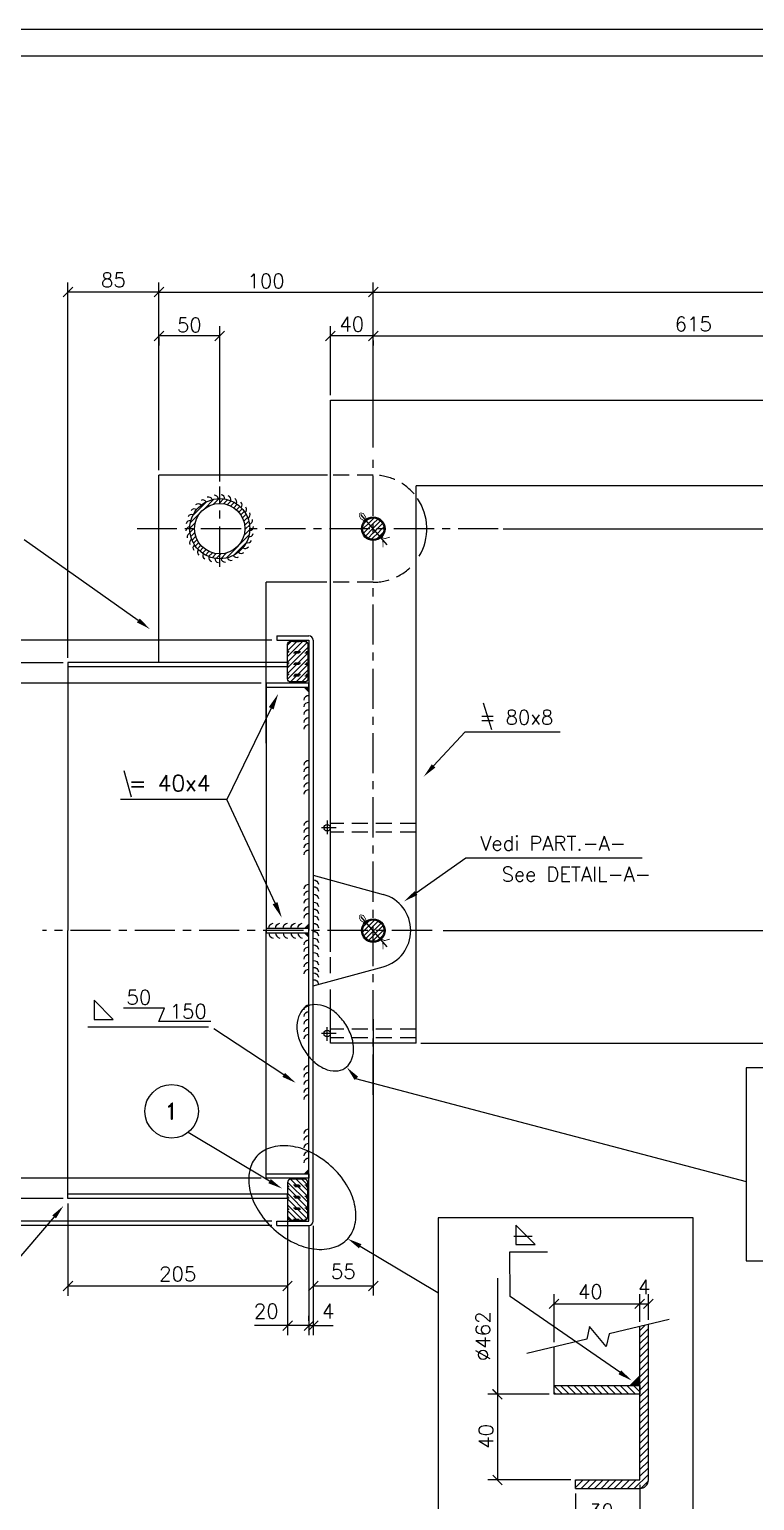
# Model space of a CAD drawing. Extents: x 50 to 3020, y 50 to 2150.
# Drawn here: x 1070 to 1747, y 777 to 2150 of the extents above; entities that cross this region are included whole.
import ezdxf
from ezdxf.enums import TextEntityAlignment as Align

# ---------------------------------------------------------------- set-up
doc = ezdxf.new("R2010")
doc.units = 0
doc.header["$LTSCALE"] = 30
doc.header["$MEASUREMENT"] = 0
doc.linetypes.add('CENTER', pattern=[2, 1.25, -0.25, 0.25, -0.25])
doc.linetypes.add('DASHED', pattern=[0.75, 0.5, -0.25])
doc.layers.get('0').update_dxf_attribs({"linetype": 'CONTINUOUS'})
doc.layers.get('DEFPOINTS').update_dxf_attribs({"linetype": 'CONTINUOUS'})
for name, color, linetype in [('1', 1, 'CONTINUOUS'), ('2', 2, 'CONTINUOUS'), ('3', 3, 'CONTINUOUS'), ('4', 4, 'CENTER'), ('6', 6, 'CONTINUOUS'), ('7', 7, 'DASHED')]:
    doc.layers.add(name, color=color, linetype=linetype)
doc.styles.add('ROMAND', font='romand')
doc.styles.add('ROMANS', font='romans')
doc.dimstyles.get("Standard").update_dxf_attribs({"dimtxt": 0.18, "dimasz": 0.18, "dimexe": 0.18, "dimexo": 0.0625, "dimgap": 0.09, "dimtad": 0, "dimtih": 1, "dimtoh": 1, "dimdec": 4, "dimzin": 0, "dimdsep": 46, "dimtxsty": 'Standard', "dimcen": 0.09, "dimadec": 0, "dimazin": 0, "dimtfac": 1, "dimtdec": 4, "dimtofl": 0, "dimtmove": 0, "dimatfit": 3, "dimfxl": 1, "dimtolj": 1, "dimtzin": 0, "dimarcsym": 0})

# ---------------------------------------------------------------- blocks, each defined once
blk = doc.blocks.new('*X8')
at = {"color": 0}
for p, q in [((2017.6, 1216.8), (2031.8, 1231)), ((2017.6, 1222.1), (2026.5, 1231)), ((2017.6, 1227.4), (2021.2, 1231)), ((2017.6, 1211.4), (2036, 1229.9)), ((2017.6, 1206.1), (2036.6, 1225.1)), ((2028.5, 1230.4), (2023.2, 1230.4)), ((2035.5, 1230.4), (2033.8, 1230.4)), ((2019.2, 1221.1), (2017.6, 1221.1)), ((2018.6, 1220.4), (2017.6, 1220.4)), ((2017.6, 1200.8), (2036.6, 1219.8)), ((2017.9, 1219.8), (2017.6, 1219.8)), ((2017.6, 1195.6), (2036.6, 1214.5)), ((2019.2, 1210.5), (2017.6, 1210.5)), ((2018.6, 1209.8), (2017.6, 1209.8)), ((2017.9, 1209.2), (2017.6, 1209.2)), ((2020.3, 1193), (2036.6, 1209.2)), ((2028.5, 1219.8), (2023.2, 1219.8)), ((2028.5, 1209.2), (2023.2, 1209.2)), ((2029.2, 1220.4), (2023.9, 1220.4)), ((2029.2, 1209.8), (2023.9, 1209.8)), ((2029.8, 1221.1), (2024.5, 1221.1)), ((2029.8, 1210.5), (2024.5, 1210.5)), ((2036.6, 1219.8), (2033.8, 1219.8)), ((2036.6, 1209.2), (2033.8, 1209.2)), ((2036.6, 1220.4), (2034.5, 1220.4)), ((2036.6, 1209.8), (2034.5, 1209.8)), ((2036.6, 1221.1), (2035.1, 1221.1)), ((2036.6, 1210.5), (2035.1, 1210.5)), ((2019.2, 1199.9), (2017.6, 1199.9)), ((2018.6, 1199.2), (2017.6, 1199.2)), ((2017.9, 1198.5), (2017.6, 1198.5)), ((2028.5, 1198.5), (2023.2, 1198.5)), ((2029.2, 1199.2), (2023.9, 1199.2)), ((2029.8, 1199.9), (2024.5, 1199.9)), ((2025.6, 1193), (2036.6, 1203.9)), ((2030.9, 1193), (2036.6, 1198.6)), ((2036.6, 1198.5), (2033.8, 1198.5)), ((2036.6, 1199.2), (2034.5, 1199.2)), ((2036.6, 1199.9), (2035.1, 1199.9))]:
    blk.add_line(p, q, dxfattribs=at)
blk = doc.blocks.new('AA')
at = {"layer": '6'}
blk.add_solid([(0, 0), (5, 0), (0, 5)], dxfattribs=at)
blk = doc.blocks.new('*D11')
at = {"linetype": 'ByBlock'}
for p, q in [((1017.5, 1004.4), (891.1, 1004.4)), ((904.6, 999.9), (895.6, 1008.9)), ((900.1, 504.4), (900.1, 1004.4)), ((904.6, 499.9), (895.6, 508.9)), ((1017.5, 504.4), (891.1, 504.4))]:
    blk.add_line(p, q, dxfattribs=at)
at = {"layer": 'DEFPOINTS', "color": 0, "linetype": 'ByBlock'}
for p in [(900.1, 1004.4), (1022, 1004.4), (1022, 504.4)]:
    blk.add_point(p, dxfattribs=at)
at = {"color": 3, "linetype": 'ByBlock', "style": 'ROMANS'}
blk.add_text('%%Ce500 Sp.4mm', height=13.5, rotation=90, dxfattribs=at).set_placement((886.6, 754.4), align=Align.MIDDLE_CENTER)
blk = doc.blocks.new('*D42')
at = {"layer": '6', "lineweight": -2}
for p, q in [((1296.5, 1580.2), (927.1, 1580.2)), ((940.6, 1575.7), (931.6, 1584.7)), ((936.1, 1038.2), (936.1, 1580.2)), ((1296.5, 1038.2), (927.1, 1038.2)), ((940.6, 1033.7), (931.6, 1042.7))]:
    blk.add_line(p, q, dxfattribs=at)
at = {"layer": 'DEFPOINTS', "color": 0}
for p in [(936.1, 1580.2), (1301, 1580.2), (1301, 1038.2)]:
    blk.add_point(p, dxfattribs=at)
at = {"layer": '6', "color": 3, "insert": (922.1, 1306.3), "char_height": 13.5, "attachment_point": 5, "rotation": 90, "style": 'ROMANS'}
blk.add_mtext('\\A1;%%Ci542', dxfattribs=at)
blk = doc.blocks.new('*D44')
at = {"layer": '6', "lineweight": -2}
for p, q in [((931.6, 1038.2), (927.1, 1038.2)), ((1296.5, 1034.2), (927.1, 1034.2)), ((940.6, 1033.7), (931.6, 1042.7)), ((940.6, 1029.7), (931.6, 1038.7)), ((936.1, 1038.2), (936.1, 1034.2))]:
    blk.add_line(p, q, dxfattribs=at)
at = {"layer": 'DEFPOINTS', "color": 0}
for p in [(936.1, 1038.2), (936.1, 1034.2), (1301, 1034.2)]:
    blk.add_point(p, dxfattribs=at)
at = {"layer": '6', "color": 3, "insert": (906.9, 1036.2), "char_height": 13.5, "attachment_point": 5, "rotation": 90, "style": 'ROMANS'}
blk.add_mtext('\\A1;4', dxfattribs=at)
blk = doc.blocks.new('*D41')
at = {"layer": '6', "lineweight": -2}
for p, q in [((1286.5, 1540.2), (1023.3, 1540.2)), ((1036.8, 1535.7), (1027.8, 1544.7)), ((1032.3, 1078.2), (1032.3, 1540.2)), ((1286.5, 1078.2), (1023.3, 1078.2)), ((1036.8, 1073.7), (1027.8, 1082.7))]:
    blk.add_line(p, q, dxfattribs=at)
at = {"layer": 'DEFPOINTS', "color": 0}
for p in [(1032.3, 1540.2), (1291, 1540.2), (1291, 1078.2)]:
    blk.add_point(p, dxfattribs=at)
at = {"layer": '6', "color": 3, "insert": (1022.4, 1311.4), "char_height": 13.5, "attachment_point": 5, "rotation": 90, "style": 'ROMANS'}
blk.add_mtext('\\A1;%%Ce462', dxfattribs=at)
blk = doc.blocks.new('FF')
at = {"layer": '6'}
blk.add_arc((4.5, -0.4), 4.53, 175.2846, 264.1351, dxfattribs=at)
blk = doc.blocks.new('*D63')
at = {"layer": '6', "lineweight": -2}
for p, q in [((1456.4, 1309.2), (2306.6, 1309.2)), ((2302.1, 1304.7), (2293.1, 1313.7)), ((2297.6, 1204.2), (2297.6, 1309.2)), ((2302.1, 1199.7), (2293.1, 1208.7)), ((1435.5, 1204.2), (2306.6, 1204.2))]:
    blk.add_line(p, q, dxfattribs=at)
at = {"layer": 'DEFPOINTS', "color": 0}
for p in [(1451.9, 1309.2), (2297.6, 1309.2), (1431, 1204.2)]:
    blk.add_point(p, dxfattribs=at)
at = {"layer": '6', "color": 3, "insert": (2284.6, 1257.4), "char_height": 13.5, "attachment_point": 5, "rotation": 90, "style": 'ROMANS'}
blk.add_mtext('\\A1;105', dxfattribs=at)
blk = doc.blocks.new('*D62')
at = {"layer": '6', "lineweight": -2}
for p, q in [((1965.9, 1764.2), (2306.6, 1764.2)), ((2302.1, 1759.7), (2293.1, 1768.7)), ((2297.6, 1309.2), (2297.6, 1764.2)), ((1456.4, 1309.2), (2306.6, 1309.2)), ((2302.1, 1304.7), (2293.1, 1313.7))]:
    blk.add_line(p, q, dxfattribs=at)
at = {"layer": 'DEFPOINTS', "color": 0}
for p in [(1961.4, 1764.2), (2297.6, 1764.2), (1451.9, 1309.2)]:
    blk.add_point(p, dxfattribs=at)
at = {"layer": '6', "color": 3, "insert": (2277.8, 1504.4), "char_height": 13.5, "attachment_point": 5, "rotation": 90, "style": 'ROMANS'}
blk.add_mtext('\\A1;375', dxfattribs=at)
blk = doc.blocks.new('*D60')
at = {"layer": '6', "lineweight": -2}
for p, q in [((2205.1, 1764.2), (2306.6, 1764.2)), ((2302.1, 1759.7), (2293.1, 1768.7)), ((2297.6, 1684.2), (2297.6, 1764.2)), ((2302.1, 1679.7), (2293.1, 1688.7)), ((1512.3, 1684.2), (2306.6, 1684.2))]:
    blk.add_line(p, q, dxfattribs=at)
at = {"layer": 'DEFPOINTS', "color": 0}
for p in [(2200.6, 1764.2), (2297.6, 1764.2), (1507.8, 1684.2)]:
    blk.add_point(p, dxfattribs=at)
at = {"layer": '6', "color": 3, "insert": (2285.6, 1724.2), "char_height": 13.5, "attachment_point": 5, "rotation": 90, "style": 'ROMANS'}
blk.add_mtext('\\A1;80', dxfattribs=at)
blk = doc.blocks.new('*D59')
at = {"layer": '6', "lineweight": -2}
for p, q in [((1186.5, 1900.5), (1195.5, 1909.5)), ((1191, 1738.7), (1191, 1914)), ((1386.5, 1900.5), (1395.5, 1909.5)), ((1391, 1759.9), (1391, 1914)), ((1191, 1905), (1391, 1905))]:
    blk.add_line(p, q, dxfattribs=at)
at = {"layer": 'DEFPOINTS', "color": 0}
for p in [(1391, 1905), (1391, 1755.4), (1191, 1734.2)]:
    blk.add_point(p, dxfattribs=at)
at = {"layer": '6', "color": 3, "insert": (1291, 1915.2), "char_height": 13.5, "attachment_point": 5, "style": 'ROMANS'}
blk.add_mtext('\\A1;100', dxfattribs=at)
blk = doc.blocks.new('*D58')
at = {"layer": '6', "lineweight": -2}
for p, q in [((1186.5, 1859.5), (1195.5, 1868.5)), ((1243.3, 1859.5), (1252.3, 1868.5)), ((1247.8, 1728.1), (1247.8, 1873)), ((1247.8, 1864), (1191, 1864)), ((1191, 1863.1), (1191, 1855))]:
    blk.add_line(p, q, dxfattribs=at)
at = {"layer": 'DEFPOINTS', "color": 0}
for p in [(1191, 1867.6), (1191, 1864), (1247.8, 1723.6)]:
    blk.add_point(p, dxfattribs=at)
at = {"layer": '6', "color": 3, "insert": (1219.4, 1874.3), "char_height": 13.5, "attachment_point": 5, "style": 'ROMANS'}
blk.add_mtext('\\A1;50', dxfattribs=at)
blk = doc.blocks.new('*D57')
at = {"layer": '6', "lineweight": -2}
for p, q in [((1386.5, 1900.5), (1395.5, 1909.5)), ((1391, 1909.5), (1391, 1914)), ((2176.5, 1900.5), (2185.5, 1909.5)), ((2181, 1793.7), (2181, 1914)), ((1391, 1905), (2181, 1905))]:
    blk.add_line(p, q, dxfattribs=at)
at = {"layer": 'DEFPOINTS', "color": 0}
for p in [(1391, 1905), (2181, 1905), (2181, 1789.2)]:
    blk.add_point(p, dxfattribs=at)
at = {"layer": '6', "color": 3, "insert": (1785.6, 1915.1), "char_height": 13.5, "attachment_point": 5, "style": 'ROMANS'}
blk.add_mtext('\\A1;775', dxfattribs=at)
blk = doc.blocks.new('*D56')
at = {"layer": '6', "lineweight": -2}
for p, q in [((1386.5, 1859.5), (1395.5, 1868.5)), ((2016.5, 1859.5), (2025.5, 1868.5)), ((2021, 1786.6), (2021, 1873)), ((1391, 1864), (2021, 1864)), ((1391, 1859.8), (1391, 1855))]:
    blk.add_line(p, q, dxfattribs=at)
at = {"layer": 'DEFPOINTS', "color": 0}
for p in [(1391, 1864.3), (2021, 1864), (2021, 1782.1)]:
    blk.add_point(p, dxfattribs=at)
at = {"layer": '6', "color": 3, "insert": (1689.7, 1875.2), "char_height": 13.5, "attachment_point": 5, "style": 'ROMANS'}
blk.add_mtext('\\A1;615', dxfattribs=at)
blk = doc.blocks.new('*D43')
at = {"layer": '6'}
for p, q in [((1106, 1054.7), (1106, 968.6)), ((1311, 1054.7), (1311, 968.6)), ((1101.5, 973.1), (1110.5, 982.1)), ((1311, 977.6), (1106, 977.6)), ((1306.5, 973.1), (1315.5, 982.1))]:
    blk.add_line(p, q, dxfattribs=at)
at = {"layer": 'DEFPOINTS', "color": 0}
for p in [(1106, 1059.2), (1311, 1059.2), (1106, 977.6)]:
    blk.add_point(p, dxfattribs=at)
at = {"layer": '6', "color": 3, "insert": (1208.5, 988.9), "char_height": 13.5, "attachment_point": 5, "style": 'ROMANS'}
blk.add_mtext('\\A1;205', dxfattribs=at)
blk = doc.blocks.new('*D15')
at = {"linetype": 'ByBlock'}
for p, q in [((1242, 478.9), (1242, 376.9)), ((1222, 418.4), (1222, 376.9)), ((1213, 385.9), (1191.1, 385.9)), ((1222, 385.9), (1213, 385.9)), ((1217.5, 381.4), (1226.5, 390.4)), ((1242, 385.9), (1222, 385.9)), ((1237.5, 381.4), (1246.5, 390.4)), ((1242, 385.9), (1251, 385.9))]:
    blk.add_line(p, q, dxfattribs=at)
at = {"layer": 'DEFPOINTS', "color": 0, "linetype": 'ByBlock'}
for p in [(1242, 483.4), (1222, 422.9), (1222, 385.9)]:
    blk.add_point(p, dxfattribs=at)
at = {"color": 3, "linetype": 'ByBlock', "style": 'ROMANS'}
blk.add_text('20', height=13.5, dxfattribs=at).set_placement((1202.1, 399.4), align=Align.MIDDLE_CENTER)
blk = doc.blocks.new('*D16')
at = {"linetype": 'ByBlock'}
for p, q in [((1246, 418.4), (1246, 376.9)), ((1242, 385.9), (1233, 385.9)), ((1237.5, 381.4), (1246.5, 390.4)), ((1241.5, 381.4), (1250.5, 390.4)), ((1242, 390.4), (1242, 394.9)), ((1242, 385.9), (1246, 385.9)), ((1246, 385.9), (1255, 385.9)), ((1255, 385.9), (1264.6, 385.9))]:
    blk.add_line(p, q, dxfattribs=at)
at = {"layer": 'DEFPOINTS', "color": 0, "linetype": 'ByBlock'}
for p in [(1246, 422.9), (1242, 385.9), (1246, 385.9)]:
    blk.add_point(p, dxfattribs=at)
at = {"color": 3, "linetype": 'ByBlock', "style": 'ROMANS'}
blk.add_text('4', height=13.5, dxfattribs=at).set_placement((1259.8, 399.4), align=Align.MIDDLE_CENTER)
blk = doc.blocks.new('*D40')
at = {"layer": '6', "lineweight": -2}
for p, q in [((1101.5, 1900.5), (1110.5, 1909.5)), ((1106, 1563.7), (1106, 1914)), ((1186.5, 1900.5), (1195.5, 1909.5)), ((1191, 1909.5), (1191, 1914)), ((1191, 1905), (1106, 1905))]:
    blk.add_line(p, q, dxfattribs=at)
at = {"layer": 'DEFPOINTS', "color": 0}
for p in [(1106, 1905), (1191, 1905), (1106, 1559.2)]:
    blk.add_point(p, dxfattribs=at)
at = {"layer": '6', "color": 3, "insert": (1148.5, 1916.3), "char_height": 13.5, "attachment_point": 5, "style": 'ROMANS'}
blk.add_mtext('\\A1;85', dxfattribs=at)
blk = doc.blocks.new('*D18')
at = {"linetype": 'ByBlock'}
for p, q in [((1302, 671.8), (1302, 413.9)), ((1246, 478.9), (1246, 413.9)), ((1241.5, 418.4), (1250.5, 427.4)), ((1297.5, 418.4), (1306.5, 427.4)), ((1246, 422.9), (1302, 422.9))]:
    blk.add_line(p, q, dxfattribs=at)
at = {"layer": 'DEFPOINTS', "color": 0, "linetype": 'ByBlock'}
for p in [(1302, 676.3), (1246, 483.4), (1302, 422.9)]:
    blk.add_point(p, dxfattribs=at)
at = {"color": 3, "linetype": 'ByBlock', "style": 'ROMANS'}
blk.add_text('55', height=13.5, dxfattribs=at).set_placement((1274, 436.4), align=Align.MIDDLE_CENTER)
blk = doc.blocks.new('*D51')
at = {"layer": '6', "lineweight": -2}
for p, q in [((1346.5, 1859.5), (1355.5, 1868.5)), ((1351, 1808.7), (1351, 1873)), ((1386.5, 1859.5), (1395.5, 1868.5)), ((1391, 1868.5), (1391, 1873)), ((1391, 1864), (1351, 1864))]:
    blk.add_line(p, q, dxfattribs=at)
at = {"layer": 'DEFPOINTS', "color": 0}
for p in [(1351, 1864), (1391, 1864), (1351, 1804.2)]:
    blk.add_point(p, dxfattribs=at)
at = {"layer": '6', "color": 3, "insert": (1371, 1875), "char_height": 13.5, "attachment_point": 5, "style": 'ROMANS'}
blk.add_mtext('\\A1;40', dxfattribs=at)
blk = doc.blocks.new('A2')
at = {"layer": '2'}
blk.add_line((599, 425), (15, 425), dxfattribs=at)
at = {"layer": '6'}
blk.add_line((604, 430), (10, 430), dxfattribs=at)
blk = doc.blocks.new('EE')
at = {"layer": '6'}
blk.add_circle((0, 5), 5, dxfattribs=at)
at = {"layer": '2', "style": 'ROMAND', "flags": 4}
blk.add_attdef('POS', text='', height=3, dxfattribs=at).set_placement((-0.01, 3.53), align=Align.CENTER)
blk = doc.blocks.new('*X24')
at = {"color": 0}
for p, q in [((1265.9, 567.6), (1278.7, 580.4)), ((1276.3, 573.6), (1285.4, 582.7)), ((1285.2, 578.1), (1290.4, 583.3)), ((1290.3, 578.8), (1291, 579.5)), ((1291, 579.5), (1294.6, 583.1)), ((1294.5, 578.5), (1298.3, 582.3)), ((1298.1, 577.7), (1301.6, 581.2)), ((1301.2, 576.5), (1304.6, 579.8)), ((1304.1, 574.8), (1307.3, 578.1)), ((1263.6, 560.9), (1272.7, 570)), ((1306.5, 572.9), (1309.7, 576.1)), ((1308.8, 570.7), (1311.9, 573.9)), ((1310.7, 568.2), (1313.9, 571.4)), ((1312.2, 565.4), (1315.6, 568.7)), ((1313.5, 562.2), (1317, 565.7)), ((1263, 555.9), (1268.3, 561.2)), ((1263.2, 551.7), (1266.8, 555.3)), ((1264, 548), (1267.8, 551.8)), ((1266.8, 555.3), (1267.5, 556)), ((1296.9, 527.9), (1318.4, 549.4)), ((1313.7, 549.1), (1319, 554.4)), ((1314.3, 558.6), (1318.1, 562.4)), ((1314.5, 554.4), (1315.4, 555.3)), ((1315.4, 555.3), (1318.8, 558.7)), ((1265.1, 544.7), (1268.6, 548.2)), ((1266.5, 541.7), (1269.9, 545.1)), ((1268.2, 539), (1271.5, 542.3)), ((1270.2, 536.6), (1273.4, 539.8)), ((1272.4, 534.4), (1275.6, 537.6)), ((1274.9, 532.4), (1278.1, 535.7)), ((1303.8, 530.4), (1315.9, 542.5)), ((1277.6, 530.7), (1280.9, 534.1)), ((1280.6, 529.3), (1284.1, 532.8)), ((1283.9, 528.2), (1287.7, 532)), ((1287.6, 527.5), (1291, 530.9)), ((1291, 530.9), (1292, 531.8)), ((1291.9, 527.3), (1297.2, 532.6))]:
    blk.add_line(p, q, dxfattribs=at)
blk = doc.blocks.new('*X33')
at = {"color": 0}
for p, q in [((1382.4, 1713.9), (1384.6, 1716.1)), ((1384.6, 1716.1), (1385.9, 1717.4)), ((1386.7, 1713.7), (1391, 1718.1)), ((1391, 1718.1), (1391.7, 1718.8)), ((1391, 1713.6), (1395.2, 1717.8)), ((1391, 1709.2), (1397.9, 1716.1)), ((1381, 1708.1), (1381.7, 1708.8)), ((1381.7, 1708.8), (1386.7, 1713.7)), ((1381.9, 1704.6), (1386.2, 1708.8)), ((1383.7, 1701.9), (1390.6, 1708.8)), ((1386.2, 1708.8), (1388.8, 1711.4)), ((1386.2, 1700), (1391, 1704.8)), ((1388.8, 1711.4), (1391, 1713.6)), ((1390.6, 1708.8), (1390.8, 1709)), ((1390.8, 1709), (1391, 1709.2)), ((1391, 1704.8), (1392.9, 1706.6)), ((1391, 1700.4), (1394.9, 1704.3)), ((1392.9, 1706.6), (1395, 1708.8)), ((1394.9, 1704.3), (1399.4, 1708.8)), ((1395, 1708.8), (1399.8, 1713.6)), ((1397, 1701.9), (1400.4, 1705.3)), ((1399.4, 1708.8), (1400.9, 1710.3)), ((1389.5, 1698.9), (1391, 1700.4)), ((1394.4, 1699.4), (1397, 1701.9))]:
    blk.add_line(p, q, dxfattribs=at)
blk = doc.blocks.new('*X34')
at = {"color": 0}
for p, q in [((1381.1, 1257.4), (1392.4, 1268.7)), ((1381.7, 1262.4), (1387.4, 1268.1)), ((1382.2, 1254), (1395.7, 1267.6)), ((1384.1, 1251.5), (1398.3, 1265.7)), ((1386.7, 1249.7), (1400.1, 1263.1)), ((1390.2, 1248.8), (1401, 1259.6)), ((1395.9, 1250), (1399.7, 1253.9))]:
    blk.add_line(p, q, dxfattribs=at)
blk = doc.blocks.new('*D81')
at = {"layer": '6', "lineweight": -2}
for p, q in [((1579.8, 784.2), (1579.8, 746)), ((1639.8, 792.2), (1639.8, 746)), ((1575.3, 750.5), (1584.3, 759.5)), ((1579.8, 755), (1639.8, 755)), ((1635.3, 750.5), (1644.3, 759.5))]:
    blk.add_line(p, q, dxfattribs=at)
at = {"layer": 'DEFPOINTS', "color": 0}
for p in [(1639.8, 796.7), (1579.8, 788.7), (1639.8, 755)]:
    blk.add_point(p, dxfattribs=at)
at = {"layer": '6', "color": 3, "insert": (1603.9, 767.8), "char_height": 13.5, "attachment_point": 5, "style": 'ROMANS'}
blk.add_mtext('\\A1;30', dxfattribs=at)
blk = doc.blocks.new('*D82')
at = {"layer": '6', "lineweight": -2}
for p, q in [((1511.5, 872.2), (1502.5, 881.2)), ((1555.3, 876.7), (1498, 876.7)), ((1507, 876.7), (1507, 796.7)), ((1575.3, 796.7), (1498, 796.7)), ((1511.5, 792.2), (1502.5, 801.2))]:
    blk.add_line(p, q, dxfattribs=at)
at = {"layer": 'DEFPOINTS', "color": 0}
for p in [(1559.8, 876.7), (1507, 796.7), (1579.8, 796.7)]:
    blk.add_point(p, dxfattribs=at)
at = {"layer": '6', "color": 3, "insert": (1496.2, 837.3), "char_height": 13.5, "attachment_point": 5, "rotation": 90, "style": 'ROMANS'}
blk.add_mtext('\\A1;40', dxfattribs=at)
blk = doc.blocks.new('*D83')
at = {"layer": '6', "lineweight": -2}
for p, q in [((1555.3, 956.5), (1564.3, 965.5)), ((1559.8, 925.2), (1559.8, 970)), ((1559.8, 961), (1639.8, 961)), ((1635.3, 956.5), (1644.3, 965.5)), ((1639.8, 944.3), (1639.8, 970))]:
    blk.add_line(p, q, dxfattribs=at)
at = {"layer": 'DEFPOINTS', "color": 0}
for p in [(1639.8, 961), (1639.8, 939.8), (1559.8, 920.7)]:
    blk.add_point(p, dxfattribs=at)
at = {"layer": '6', "color": 3, "insert": (1593.6, 972.3), "char_height": 13.5, "attachment_point": 5, "style": 'ROMANS'}
blk.add_mtext('\\A1;40', dxfattribs=at)
blk = doc.blocks.new('*D84')
at = {"layer": '6', "lineweight": -2}
for p, q in [((1635.3, 956.5), (1644.3, 965.5)), ((1639.8, 944.3), (1639.8, 970)), ((1639.8, 961), (1647.8, 961)), ((1643.3, 956.5), (1652.3, 965.5)), ((1647.8, 946.2), (1647.8, 970))]:
    blk.add_line(p, q, dxfattribs=at)
at = {"layer": 'DEFPOINTS', "color": 0}
for p in [(1647.8, 961), (1639.8, 939.8), (1647.8, 941.7)]:
    blk.add_point(p, dxfattribs=at)
at = {"layer": '6', "color": 3, "insert": (1643.8, 976.8), "char_height": 13.5, "attachment_point": 5, "style": 'ROMANS'}
blk.add_mtext('\\A1;4', dxfattribs=at)
blk = doc.blocks.new('*X36')
at = {"color": 0}
for p, q in [((1711.6, 789.7), (1716.3, 794.4)), ((1711.6, 783.5), (1719.6, 791.5)), ((1711.6, 777.4), (1719.6, 785.4)), ((1711.6, 771.2), (1719.6, 779.2)), ((1711.6, 765), (1719.6, 773)), ((1711.6, 758.8), (1719.6, 766.8)), ((1711.6, 752.6), (1719.6, 760.6)), ((1711.6, 746.4), (1719.6, 754.4)), ((1711.6, 740.2), (1719.6, 748.2)), ((1711.6, 734), (1719.6, 742)), ((1711.6, 727.9), (1719.6, 735.9)), ((1711.6, 721.7), (1719.6, 729.7)), ((1711.6, 715.5), (1719.6, 723.5)), ((1711.6, 709.3), (1719.6, 717.3)), ((1711.6, 703.1), (1719.6, 711.1)), ((1711.6, 696.9), (1719.6, 704.9)), ((1711.6, 690.7), (1719.6, 698.7)), ((1711.6, 684.6), (1719.6, 692.6)), ((1711.6, 678.4), (1719.6, 686.4)), ((1711.6, 672.2), (1719.6, 680.2)), ((1711.6, 666), (1719.6, 674)), ((1711.6, 659.8), (1719.6, 667.8)), ((1711.6, 653.6), (1719.6, 661.6)), ((1651.6, 649.3), (1652.5, 650.2)), ((1651.6, 643.1), (1658.7, 650.2)), ((1656.9, 642.2), (1664.9, 650.2)), ((1663.1, 642.2), (1671.1, 650.2)), ((1669.3, 642.2), (1677.3, 650.2)), ((1675.5, 642.2), (1683.5, 650.2)), ((1681.6, 642.2), (1689.6, 650.2)), ((1687.8, 642.2), (1695.8, 650.2)), ((1694, 642.2), (1702, 650.2)), ((1700.2, 642.2), (1708.2, 650.2)), ((1706.4, 642.2), (1719.6, 655.4)), ((1712.6, 642.3), (1719.6, 649.2))]:
    blk.add_line(p, q, dxfattribs=at)
blk = doc.blocks.new('*X37')
at = {"color": 0}
for p, q in [((1639.5, 730.2), (1631.6, 738.1)), ((1633.3, 730.2), (1631.6, 731.9)), ((1645.7, 730.2), (1637.7, 738.2)), ((1651.9, 730.2), (1643.9, 738.2)), ((1658.1, 730.2), (1650.1, 738.2)), ((1664.2, 730.2), (1656.2, 738.2)), ((1670.4, 730.2), (1662.4, 738.2)), ((1676.6, 730.2), (1668.6, 738.2)), ((1682.8, 730.2), (1674.8, 738.2)), ((1689, 730.2), (1681, 738.2)), ((1695.2, 730.2), (1687.2, 738.2)), ((1701.4, 730.2), (1693.4, 738.2)), ((1707.6, 730.2), (1699.6, 738.2)), ((1711.6, 732.3), (1705.7, 738.2))]:
    blk.add_line(p, q, dxfattribs=at)
blk = doc.blocks.new('SALD_C')
at = {"layer": '6'}
for p, q in [((0.87, 3.29), (4.64, 3.29)), ((5.28, 1.56), (1.28, 5.56)), ((1.28, 5.56), (1.28, 1.56)), ((0, 0), (7.81, 0)), ((1.28, 1.56), (5.28, 1.56))]:
    blk.add_line(p, q, dxfattribs=at)
blk = doc.blocks.new('SALD_TR')
at = {"layer": '6'}
for p, q in [((5.28, 1.56), (1.28, 5.56)), ((1.28, 5.56), (1.28, 1.56)), ((15.87, 3.87), (7.4, 3.87)), ((14.69, 1.14), (15.87, 3.87)), ((0, 0), (25.01, 0)), ((1.28, 1.56), (5.28, 1.56)), ((25.5, 1.14), (14.69, 1.14))]:
    blk.add_line(p, q, dxfattribs=at)
at = {"layer": '6', "style": 'ROMANS', "flags": 4}
for tag, p in [('LUNGSALD', (8.01, 4.64)), ('DISTANZA', (16.96, 1.73))]:
    blk.add_attdef(tag, p, '', height=3, dxfattribs=at)

msp = doc.modelspace()

# ---------------------------------------------------------------- linework, layer by layer
at = {"layer": '1'}
for p, q in [((1301.01549, 1584.21201), (1331.01549, 1584.21201)), ((1301.01549, 1584.21201), (1301.01549, 1580.21201)), ((1301.01549, 1580.21201), (1331.01549, 1580.21201)), ((1331.01549, 1580.21201), (1331.01549, 1309.21201)), ((1335.01549, 1580.21201), (1335.01549, 1309.21201)), ((1311.01549, 1559.21201), (1106.01549, 1559.21201)), ((1106.01549, 1559.21201), (1106.01549, 1555.21201)), ((1311.01549, 1555.21201), (1106.01549, 1555.21201)), ((1311.01549, 1559.21201), (1311.01549, 1555.21201)), ((1331.01549, 1540.21201), (1331.01549, 1490.21201)), ((1331.01549, 1038.21201), (1331.01549, 1309.21201)), ((1335.01549, 1038.21201), (1335.01549, 1309.21201)), ((1106.01549, 1059.21201), (1106.01549, 1063.21201)), ((1311.01549, 1063.21201), (1106.01549, 1063.21201)), ((1311.01549, 1059.21201), (1106.01549, 1059.21201)), ((1311.01549, 1059.21201), (1311.01549, 1063.21201)), ((1301.01549, 1038.21201), (1331.01549, 1038.21201)), ((1301.01549, 1034.21201), (1301.01549, 1038.21201)), ((1301.01549, 1034.21201), (1331.01549, 1034.21201)), ((1639.79225, 796.71332), (1639.79225, 939.83244)), ((1647.79225, 796.71332), (1647.79225, 941.74283)), ((1579.79225, 796.71332), (1639.79225, 796.71332)), ((1579.79225, 788.71332), (1579.79225, 796.71332)), ((1579.79225, 788.71332), (1639.79225, 788.71332))]:
    msp.add_line(p, q, dxfattribs=at)
for points in [[(1331.01549, 1540.21201), (1291.01549, 1540.21201), (1291.01549, 1536.21201), (1331.01549, 1536.21201)], [(1331.01549, 1311.21201), (1291.01549, 1311.21201), (1291.01549, 1307.21201), (1331.01549, 1307.21201)], [(1331.01549, 1078.21201), (1291.01549, 1078.21201), (1291.01549, 1082.21201), (1331.01549, 1082.21201)], [(1639.79225, 876.71332), (1559.79225, 876.71332), (1559.79225, 884.71332), (1639.79225, 884.71332)]]:
    msp.add_lwpolyline(points, close=True, dxfattribs=at)
for centre, radius in [((1247.78232, 1684.21201), 28), ((1247.78232, 1684.21201), 23.5), ((1391.01549, 1684.21201), 10), ((1391.01549, 1309.21201), 10)]:
    msp.add_circle(centre, radius, dxfattribs=at)
for centre, radius, start, end in [((1331.01549, 1580.21201), 4, 0, 90), ((1331.01549, 1038.21201), 4, 270, 0), ((1639.79225, 796.71332), 8, 270, 0)]:
    msp.add_arc(centre, radius, start, end, dxfattribs=at)
at = {"layer": '3'}
for p, q in [((1351.01549, 1804.21201), (2166.01549, 1804.21201)), ((1351.01549, 1289.45769), (1351.01549, 1804.21201)), ((1191.01549, 1559.21201), (1191.01549, 1734.21201)), ((1348.43378, 1734.21201), (1191.01549, 1734.21201)), ((1431.01549, 1204.21201), (1431.01549, 1724.21201)), ((2166.01549, 1724.21201), (1431.01549, 1724.21201)), ((1291.01549, 1484.21201), (1291.01549, 1634.21201)), ((1347.83699, 1634.21201), (1291.01549, 1634.21201)), ((1106.01549, 1555.21201), (1106.01549, 1309.21201)), ((1291.01549, 1536.21201), (1291.01549, 1309.21201)), ((1335.01549, 1360.85702), (1400.26985, 1342.96637)), ((1106.01549, 1063.21201), (1106.01549, 1309.21201)), ((1291.01549, 1082.21201), (1291.01549, 1309.21201)), ((1335.01549, 1257.56701), (1400.26985, 1275.45765)), ((1351.01549, 1204.21201), (1351.01549, 1254.24612)), ((1431.01549, 1204.21201), (1351.01549, 1204.21201)), ((1559.79225, 884.71332), (1559.79225, 920.72855))]:
    msp.add_line(p, q, dxfattribs=at)
for centre, radius in [((1391.01549, 1684.21201), 11), ((1348.01549, 1405.21201), 3), ((1391.01549, 1309.21201), 11), ((1348.01549, 1213.21201), 3)]:
    msp.add_circle(centre, radius, dxfattribs=at)
for centre, radius, start, end in [((1391.01549, 1684.21201), 50, 329.09842601, 34.30628973), ((1391.01549, 1309.21201), 35, 285.33191487, 74.66808513)]:
    msp.add_arc(centre, radius, start, end, dxfattribs=at)
at = {"layer": '4'}
for p, q in [((1391.01549, 1156.0646), (1391.01549, 1755.35733)), ((1247.78232, 1648.65446), (1247.78232, 1723.55255)), ((1404.13872, 1669.11961), (1377.89225, 1699.30442)), ((1507.75939, 1684.21201), (1170.68648, 1684.21201)), ((1356.49859, 1405.21201), (1342.8563, 1405.21201)), ((1348.01549, 1411.91593), (1348.01549, 1399.21837)), ((1404.13872, 1294.11961), (1377.89225, 1324.30442)), ((1445.93395, 1309.21201), (1082.45139, 1309.21201)), ((1356.49859, 1213.21201), (1342.8563, 1213.21201)), ((1348.01549, 1206.5081), (1348.01549, 1219.20566))]:
    msp.add_line(p, q, dxfattribs=at)
at = {"layer": '6'}
for p, q in [((1171.75399, 1598.58322), (1065.30945, 1673.91355)), ((1295.78524, 1516.68436), (1254.28011, 1431.68158)), ((1493.70814, 1521.61684), (1501.54216, 1496.81848)), ((1447.35333, 1462.8962), (1476.68082, 1494.76187)), ((1476.68082, 1494.76187), (1490.18082, 1494.76187)), ((1490.18082, 1494.76187), (1565.3951, 1494.76187)), ((1158.1068, 1458.64683), (1165.14388, 1434.02638)), ((1239.28011, 1431.68158), (1154.9944, 1431.68158)), ((1254.28011, 1431.68158), (1239.28011, 1431.68158)), ((1299.36084, 1334.78942), (1254.28011, 1431.68158)), ((1430.97986, 1344.31199), (1477.40693, 1377.20347)), ((1477.40693, 1377.20347), (1490.90693, 1377.20347)), ((1490.90693, 1377.20347), (1641.97836, 1377.20347)), ((1307.47141, 1174.58388), (1242.25265, 1217.69074)), ((1374.47451, 1171.3817), (1739.03335, 1075.19156)), ((1294.31352, 1075.45254), (1218.16732, 1120.85948)), ((1093.15287, 1042.10277), (1019.21052, 955.81807)), ((1378.80727, 1014.77599), (1451.14801, 971.4703)), ((1518.71084, 967.92582), (1518.46183, 1009.45702)), ((1621.15281, 897.10963), (1518.71084, 967.92582))]:
    msp.add_line(p, q, dxfattribs=at)
at = {"layer": '6', "linetype": 'ByBlock'}
for p, q in [((1506.96231, 984.79985), (1506.96231, 876.71332)), ((1511.46231, 872.21332), (1502.46231, 881.21332)), ((1555.29225, 876.71332), (1497.96231, 876.71332))]:
    msp.add_line(p, q, dxfattribs=at)
at = {"layer": '6'}
for points in [[(1313.86549, 1579.23807), (1327.16549, 1579.23807, -0.4142135624), (1330.01549, 1576.38807), (1330.01549, 1544.08807, -0.4142135624), (1327.16549, 1541.23807), (1313.86549, 1541.23807, -0.4142135624), (1311.01549, 1544.08807), (1311.01549, 1576.38807, -0.4142135624)], [(1328.02532, 1237.75679, 0.1387505172), (1322.36088, 1231.38941, 0.1070798556), (1319.7778, 1220.73965, 0.0803270523), (1321.33779, 1209.31477, 0.0681054853), (1327.02191, 1196.98644, 0.0681054853), (1335.80918, 1186.63846, 0.0803270523), (1345.51412, 1180.41147, 0.1070798556), (1356.26111, 1178.26859, 0.1387505172), (1364.42197, 1180.72413, 0.1387505172), (1370.0864, 1187.09151, 0.1070798556), (1372.66948, 1197.74126, 0.0803270523), (1371.1095, 1209.16614, 0.0681054853), (1365.42538, 1221.49447, 0.0681054853), (1356.63811, 1231.84245, 0.0803270523), (1346.93316, 1238.06944, 0.1070798556), (1336.18618, 1240.21232, 0.1387505172)], [(1282.43191, 1098.64623, 0.1354292409), (1275.71285, 1085.34118, 0.1069122405), (1275.98655, 1066.59018, 0.081835369), (1283.48, 1048.40787, 0.0700419399), (1298.15187, 1030.77804, 0.0700419399), (1317.12072, 1017.88397, 0.081835369), (1335.94371, 1012.18808, 0.1069122405), (1354.63296, 1013.73306, 0.1354292409), (1367.22414, 1021.71005, 0.1354292409), (1373.94321, 1035.0151, 0.1069122405), (1373.66951, 1053.7661, 0.081835369), (1366.17606, 1071.94841, 0.0700419399), (1351.50419, 1089.57824, 0.0700419399), (1332.53534, 1102.47231, 0.081835369), (1313.71234, 1108.1682, 0.1069122405), (1295.0231, 1106.62322, 0.1354292409)], [(1313.86549, 1039.18596), (1327.16549, 1039.18596, 0.4142135624), (1330.01549, 1042.03596), (1330.01549, 1074.33596, 0.4142135624), (1327.16549, 1077.18596), (1313.86549, 1077.18596, 0.4142135624), (1311.01549, 1074.33596), (1311.01549, 1042.03596, 0.4142135624)]]:
    msp.add_lwpolyline(points, format="xyb", close=True, dxfattribs=at)
for points in [[(1739.03335, 1001.1579), (1997.94455, 1001.1579), (1997.94455, 1181.15969), (1739.03335, 1181.15969)], [(1451.65762, 740.96187), (1689.65864, 740.96187), (1689.65864, 1041.09588), (1451.65762, 1041.09588)]]:
    msp.add_lwpolyline(points, close=True, dxfattribs=at)
msp.add_lwpolyline([(1667.11188, 946.35633), (1611.22802, 933.01134), (1608.48419, 921.25246), (1592.96256, 939.75324), (1590.21874, 927.99435), (1534.33487, 914.64936)], dxfattribs=at)
at = {"layer": '6', "color": 0, "linetype": 'ByBlock'}
msp.add_point((1506.96231, 876.71332), dxfattribs=at)
at = {"layer": '6'}
for points in [[(1173.09539, 1600.38964), (1170.41258, 1596.7768), (1182.59248, 1590.53481)], [(1293.53874, 1517.78128), (1298.03174, 1515.58743), (1302.36677, 1530.16336)], [(1449.00889, 1461.37252), (1445.69777, 1464.41989), (1438.2112, 1452.96286)], [(1432.28054, 1342.47604), (1429.67917, 1346.14794), (1419.96416, 1336.50787)], [(1301.62751, 1335.84402), (1297.09416, 1333.73481), (1305.68848, 1321.18938)], [(1373.60565, 1169.90226), (1376.99607, 1172.86115), (1366.42419, 1181.55297)], [(1308.71205, 1176.46092), (1306.23076, 1172.70683), (1318.73367, 1167.13999)], [(1295.46589, 1077.38504), (1293.16115, 1073.52004), (1305.90849, 1068.53831)], [(1091.44438, 1043.56687), (1094.86135, 1040.63867), (1101.93746, 1052.35367)], [(1377.65159, 1012.84547), (1379.96295, 1016.70651), (1367.22414, 1021.71005)], [(1622.43225, 898.96045), (1619.87337, 895.25881), (1632.25774, 889.433)]]:
    msp.add_solid(points, dxfattribs=at)
at = {"layer": '7'}
for p, q in [((1391.01549, 1734.21201), (1353.50649, 1734.21201)), ((1391.01549, 1634.21201), (1353.50649, 1634.21201)), ((1431.01549, 1409.21201), (1351.01549, 1409.21201)), ((1431.01549, 1401.21201), (1351.01549, 1401.21201)), ((1351.01549, 1269.44772), (1351.01549, 1348.306)), ((1431.01549, 1217.21201), (1351.01549, 1217.21201)), ((1431.01549, 1209.21201), (1351.01549, 1209.21201))]:
    msp.add_line(p, q, dxfattribs=at)
at = {"layer": '7', "const_width": 0.75}
for points in [[(1384.45387, 1691.75822), (1383.9414, 1695.00935), (1381.75502, 1698.40909), (1379.0828, 1698.89476), (1378.11109, 1697.92341), (1378.11109, 1695.9807), (1379.32573, 1693.55233), (1381.75502, 1692.0953), (1384.45387, 1691.75822)], [(1397.5771, 1676.66581), (1401.67273, 1674.87205), (1406.53134, 1676.32907)], [(1397.5771, 1676.66581), (1399.97223, 1673.17218), (1400.21516, 1666.85839)], [(1384.45387, 1316.75822), (1383.9414, 1320.00935), (1381.75502, 1323.40909), (1379.0828, 1323.89476), (1378.11109, 1322.92341), (1378.11109, 1320.9807), (1379.32573, 1318.55233), (1381.75502, 1317.0953), (1384.45387, 1316.75822)], [(1397.5771, 1301.66581), (1399.97223, 1298.17218), (1400.21516, 1291.85839)], [(1397.5771, 1301.66581), (1401.67273, 1299.87205), (1406.53134, 1301.32907)]]:
    msp.add_lwpolyline(points, dxfattribs=at)
at = {"layer": '7'}
for start, end in [(40.40481222, 90), (270, 321.08921178)]:
    msp.add_arc((1391.01549, 1684.21201), 50, start, end, dxfattribs=at)
at = {"layer": 'DEFPOINTS', "color": 0, "linetype": 'ByBlock'}
msp.add_point((1559.79225, 876.71332), dxfattribs=at)

# ---------------------------------------------------------------- block references
at = {"layer": '3', "rotation": 180}
for p in [(1331.01549, 1536.21201), (1331.01549, 1307.21201)]:
    msp.add_blockref('AA', p, dxfattribs=at)
at = {"layer": '3', "xscale": -1}
for p in [(1331.01549, 1311.21201), (1331.01549, 1082.21201)]:
    msp.add_blockref('AA', p, dxfattribs=at)
at = {"layer": '3', "xscale": -2, "yscale": 2, "zscale": 2}
msp.add_blockref('AA', (1639.79225, 884.71332), dxfattribs=at)
at = {"layer": '6'}
for name, p, xscale, yscale, zscale in [('A2', (0, 0), 5, 5, 5), ('SALD_C', (1518.46183, 1009.45702), 4.5, 4.5, 4.5)]:
    msp.add_blockref(name, p, dxfattribs=dict(at, xscale=xscale, yscale=yscale, zscale=zscale))
at = {"layer": '6', "yscale": 0.8, "zscale": 0.8}
for p, xscale, rotation in [((1246.49562, 1712.18243), 0.8000000000000015, 191.8830775190722), ((1252.33911, 1711.83873), 0.8000000000000028, 179.8830775190722), ((1226.13528, 1701.97167), 0.8000000000000015, 239.883077519072), ((1230.30076, 1706.08425), 0.7999999999999984, 227.8830775190724), ((1235.23026, 1709.24092), 0.8000000000000026, 215.8830775190721), ((1240.70836, 1711.30369), 0.7999999999999985, 203.8830775190722), ((1257.98345, 1710.28761), 0.7999999999999993, 167.8830775190708), ((1263.18196, 1707.59686), 0.8000000000000007, 155.8830775190722), ((1267.70742, 1703.88408), 0.8000000000000013, 143.8830775190723), ((1271.36206, 1699.31154), 0.799999999999998, 131.8830775190721), ((1220.78326, 1691.63162), 0.7999999999999997, 263.8830775190724), ((1222.91588, 1697.08291), 0.7999999999999989, 251.8830775190725), ((1273.98616, 1694.07908), 0.7999999999999986, 119.8830775190734), ((1275.46502, 1688.41537), 0.7999999999999992, 107.883077519072), ((1219.83063, 1685.85607), 0.7999999999999998, 275.883077519072), ((1220.09962, 1680.00866), 0.7999999999999993, 287.8830775190721), ((1274.78138, 1676.79241), 0.7999999999999997, 83.88307751907243), ((1275.73401, 1682.56796), 0.7999999999999998, 95.88307751907202), ((1221.57848, 1674.34495), 0.7999999999999989, 299.8830775190734), ((1224.20258, 1669.11249), 0.7999999999999987, 311.8830775190721), ((1227.85722, 1664.53994), 0.8000000000000016, 323.8830775190722), ((1232.38268, 1660.82716), 0.8000000000000009, 335.8830775190722), ((1260.33438, 1659.18311), 0.800000000000002, 35.88307751907206), ((1265.26389, 1662.33977), 0.7999999999999982, 47.88307751907234), ((1269.42937, 1666.45236), 0.8000000000000015, 59.88307751907202), ((1272.64877, 1671.34112), 0.7999999999999989, 71.88307751907244), ((1237.58119, 1658.13642), 0.7999999999999994, 347.8830775190708), ((1243.22553, 1656.58529), 0.8000000000000028, 359.8830775190721), ((1249.06902, 1656.24159), 0.8000000000000014, 11.88307751907216), ((1254.85628, 1657.12034), 0.7999999999999983, 23.88307751907221)]:
    msp.add_blockref('FF', p, dxfattribs=dict(at, xscale=xscale, rotation=rotation))
at = {"layer": '6'}
for name, p in [('*X24', (-43.23317, 1128.91953)), ('*X33', (0, -24.56636)), ('*X8', (-706.53496, 348.21201)), ('*X34', (0, 50.43364)), ('FF', (1293.62213, 1307.21201)), ('FF', (1299.89041, 1307.21201)), ('FF', (1306.94221, 1307.21201)), ('FF', (1314.38579, 1307.21201)), ('FF', (1320.78466, 1307.21201)), ('*X36', (-71.83112, 146.5169)), ('*X37', (-71.83112, 146.5169))]:
    msp.add_blockref(name, p, dxfattribs=at)
at = {"layer": '6', "rotation": 270}
for p in [(1331.01549, 1528.32771), (1331.01549, 1522.05943), (1331.01549, 1515.00763), (1331.01549, 1507.56405), (1331.01549, 1501.16518), (1331.01549, 1467.70015), (1331.01549, 1461.43187), (1331.01549, 1454.38007), (1331.01549, 1446.93649), (1331.01549, 1440.53762), (1331.01549, 1411.19186), (1331.01549, 1404.92358), (1331.01549, 1397.87178), (1331.01549, 1390.4282), (1331.01549, 1384.02934), (1331.01549, 1352.16088), (1331.01549, 1345.8926), (1331.01549, 1338.8408), (1331.01549, 1331.39722), (1331.01549, 1324.99835), (1331.01549, 1300.06548), (1331.01549, 1293.7972), (1331.01549, 1286.7454), (1331.01549, 1279.30182), (1331.01549, 1272.90295), (1331.01549, 1239.43792), (1331.01549, 1233.16964), (1331.01549, 1226.11784), (1331.01549, 1218.67426), (1331.01549, 1212.27539), (1331.01549, 1182.92963), (1331.01549, 1176.66136), (1331.01549, 1169.60955), (1331.01549, 1162.16597), (1331.01549, 1155.76711), (1331.01549, 1123.89865), (1331.01549, 1117.63037), (1331.01549, 1110.57857), (1331.01549, 1103.13499), (1331.01549, 1096.73612)]:
    msp.add_blockref('FF', p, dxfattribs=at)
at = {"layer": '6', "xscale": -1}
for name, p, rotation in [('FF', (1335.01549, 1356.45431), 90), ('FF', (1335.01549, 1350.18603), 90), ('FF', (1335.01549, 1343.13422), 90), ('FF', (1335.01549, 1335.69065), 90), ('FF', (1335.01549, 1329.29178), 90), ('FF', (1335.01549, 1322.99856), 90), ('FF', (1293.62213, 1311.21201), 180), ('FF', (1299.89041, 1311.21201), 180), ('FF', (1306.94221, 1311.21201), 180), ('FF', (1314.38579, 1311.21201), 180), ('FF', (1320.78466, 1311.21201), 180), ('FF', (1335.01549, 1315.94675), 90), ('FF', (1335.01549, 1308.50318), 90), ('FF', (1335.01549, 1302.10431), 90), ('FF', (1335.01549, 1295.81109), 90), ('FF', (1335.01549, 1288.75928), 90), ('FF', (1335.01549, 1281.31571), 90), ('FF', (1335.01549, 1274.91684), 90), ('FF', (1335.01549, 1269.73586), 90), ('FF', (1335.01549, 1263.33699), 90), ('*X8', (-706.53496, 2270.21201), 180)]:
    msp.add_blockref(name, p, dxfattribs=dict(at, rotation=rotation))
at = {"layer": '6'}
for name, p, xscale, yscale, zscale, values in [('SALD_TR', (1124.6603, 1219.30348), 4.5, 4.5, 4.5, {'LUNGSALD': '50', 'DISTANZA': '150'}), ('EE', (1202.84824, 1115.61614), 5, 5, 5, {'POS': '1'})]:
    msp.add_blockref(name, p, dxfattribs=dict(at, xscale=xscale, yscale=yscale, zscale=zscale)).add_auto_attribs(values)

# ---------------------------------------------------------------- texts
at = {"layer": '6', "color": 3, "style": 'ROMANS'}
for s, p in [('= 80x8', (1490.18082, 1508.26187)), ('Vedi PART.-A-', (1490.90693, 1390.70347))]:
    msp.add_text(s, height=13.5, dxfattribs=at).set_placement(p, align=Align.MIDDLE_LEFT)
for s, height, p in [('= 40x4', 15, (1239.28011, 1446.68158)), ('See DETAIL-A-', 13.5, (1650.22241, 1361.8531))]:
    msp.add_text(s, height=height, dxfattribs=at).set_placement(p, align=Align.MIDDLE_RIGHT)
at = {"layer": '6', "color": 3, "linetype": 'ByBlock', "style": 'ROMANS'}
msp.add_text('%%C462', height=13.5, rotation=90, dxfattribs=at).set_placement((1493.46231, 930.75658), align=Align.MIDDLE)

# ---------------------------------------------------------------- dimensions: what is measured, and where the dimension line sits
at = {"layer": '6'}
for base, p1, p2, override, picture, middle in [((1106.01549, 1905.00645), (1191.01549, 1905.00645), (1106.01549, 1559.21201), {"dimscale": 4.5, "dimtxt": 3, "dimasz": 3, "dimexe": 2, "dimexo": 1, "dimgap": 1, "dimtad": 1, "dimtih": 0, "dimtoh": 0, "dimdec": 0, "dimtxsty": 'ROMANS', "dimtsz": 1, "dimcen": 2, "dimclrd": 256, "dimclre": 256, "dimclrt": 3, "dimtdec": 0, "dimtofl": 1, "dimtmove": 2}, '*D40', (1148.51549, 1916.25645)), ((1106.01549, 977.63776), (1311.01549, 1059.21201), (1106.01549, 1059.21201), {"dimscale": 4.5, "dimtxt": 3, "dimasz": 3, "dimexe": 2, "dimexo": 1, "dimgap": 1, "dimtad": 1, "dimtih": 0, "dimtoh": 0, "dimdec": 0, "dimtxsty": 'ROMANS', "dimtsz": 1, "dimcen": 2, "dimclrd": 256, "dimclre": 256, "dimclrt": 3, "dimtdec": 0, "dimtofl": 1, "dimtmove": 2}, '*D43', (1208.51549, 988.88776)), ((1647.79225, 961.00668), (1639.79225, 939.83244), (1647.79225, 941.74283), {"dimscale": 4.5, "dimtxt": 3, "dimasz": 3, "dimexe": 2, "dimexo": 1, "dimgap": 0, "dimtad": 1, "dimtih": 0, "dimtoh": 0, "dimdec": 0, "dimlfac": 0.5, "dimtxsty": 'ROMANS', "dimtsz": 1, "dimcen": 2, "dimclrd": 256, "dimclre": 256, "dimclrt": 3, "dimtdec": 0, "dimtofl": 1, "dimtmove": 2}, '*D84', (1643.79225, 976.75668))]:
    dim = msp.add_linear_dim(base=base, p1=p1, p2=p2, dimstyle='Standard', override=override, dxfattribs=at)
    dim.commit()
    dim.dimension.update_dxf_attribs({"geometry": picture, "text_midpoint": middle})
for base, p1, p2, picture, middle in [((1391.01549, 1905.00645), (1191.01549, 1734.21201), (1391.01549, 1755.35733), '*D59', (1291.01549, 1915.20412)), ((1639.79225, 961.00668), (1559.79225, 920.72855), (1639.79225, 939.83244), '*D83', (1593.61835, 972.33341))]:
    dim = msp.add_linear_dim(base=base, p1=p1, p2=p2, dimstyle='Standard', override={"dimscale": 4.5, "dimtxt": 3, "dimasz": 3, "dimexe": 2, "dimexo": 1, "dimgap": 0, "dimtad": 1, "dimtih": 0, "dimtoh": 0, "dimdec": 0, "dimlfac": 0.5, "dimtxsty": 'ROMANS', "dimtsz": 1, "dimcen": 2, "dimclrd": 256, "dimclre": 256, "dimclrt": 3, "dimtdec": 0, "dimtofl": 1, "dimtmove": 2}, dxfattribs=at)
    dim.commit()
    dim.dimension.update_dxf_attribs({"geometry": picture, "text_midpoint": middle, "dimtype": 160})
for base, p1, p2, text, picture, middle in [((2181.01549, 1905.00645), (1391.01549, 1905.00645), (2181.01549, 1789.21201), '775', '*D57', (1785.5608, 1915.1304)), ((1191.01549, 1864.04083), (1247.78232, 1723.55255), (1191.01549, 1867.64804), '50', '*D58', (1219.3989, 1874.30018)), ((1351.01549, 1864.04083), (1391.01549, 1864.04083), (1351.01549, 1804.21201), '40', '*D51', (1371.01549, 1874.98275)), ((2021.01549, 1864.04083), (1391.01549, 1864.32121), (2021.01549, 1782.09637), '615', '*D56', (1689.65777, 1875.2107)), ((1639.79225, 755.01136), (1579.79225, 788.71332), (1639.79225, 796.71332), '30', '*D81', (1603.94181, 767.84086))]:
    dim = msp.add_linear_dim(base=base, p1=p1, p2=p2, text=text, dimstyle='Standard', override={"dimscale": 4.5, "dimtxt": 3, "dimasz": 3, "dimexe": 2, "dimexo": 1, "dimgap": 0, "dimtad": 1, "dimtih": 0, "dimtoh": 0, "dimdec": 0, "dimlfac": 0.5, "dimtxsty": 'ROMANS', "dimtsz": 1, "dimcen": 2, "dimclrd": 256, "dimclre": 256, "dimclrt": 3, "dimtdec": 0, "dimtofl": 1, "dimtmove": 2}, dxfattribs=at)
    dim.commit()
    dim.dimension.update_dxf_attribs({"geometry": picture, "text_midpoint": middle, "dimtype": 160})
for base, p1, p2, text, picture, middle in [((2297.63484, 1764.21201), (1451.93395, 1309.21201), (1961.43803, 1764.21201), '375', '*D62', (2277.76104, 1504.39093)), ((2297.63484, 1764.21201), (1507.75939, 1684.21201), (2200.64996, 1764.21201), '80', '*D60', (2285.62647, 1724.21201)), ((936.13044, 1580.21201), (1301.01549, 1038.21201), (1301.01549, 1580.21201), '%%Ci542', '*D42', (922.0674, 1306.3335)), ((1032.30375, 1540.21201), (1291.01549, 1078.21201), (1291.01549, 1540.21201), '%%Ce462', '*D41', (1022.38594, 1311.44266)), ((2297.63484, 1309.21201), (1431.01549, 1204.21201), (1451.93395, 1309.21201), '105', '*D63', (2284.58853, 1257.38711))]:
    dim = msp.add_linear_dim(base=base, p1=p1, p2=p2, angle=90, text=text, dimstyle='Standard', override={"dimscale": 4.5, "dimtxt": 3, "dimasz": 3, "dimexe": 2, "dimexo": 1, "dimgap": 0, "dimtad": 1, "dimtih": 0, "dimtoh": 0, "dimdec": 0, "dimlfac": 0.5, "dimtxsty": 'ROMANS', "dimtsz": 1, "dimcen": 2, "dimclrd": 256, "dimclre": 256, "dimclrt": 3, "dimtdec": 0, "dimtofl": 1, "dimtmove": 2}, dxfattribs=at)
    dim.commit()
    dim.dimension.update_dxf_attribs({"geometry": picture, "text_midpoint": middle, "dimtype": 160})
dim = msp.add_linear_dim(base=(984.17565, 1559.21201), p1=(1106.01549, 1059.21201), p2=(1106.01549, 1559.21201), angle=90, text='%%Ce500 Sp.4mm', dimstyle='Standard', dxfattribs=at)
dim.commit()
dim.dimension.update_dxf_attribs({"geometry": '*D11', "text_midpoint": (975.67565, 1309.21201), "insert": (84.03339, 554.76562)})
dim = msp.add_linear_dim(base=(1391.01549, 977.63776), p1=(1335.01549, 1038.21201), p2=(1391.01549, 1231.0646), text='55', dimstyle='Standard', dxfattribs=at)
dim.commit()
dim.dimension.update_dxf_attribs({"geometry": '*D18', "text_midpoint": (1363.01549, 991.13776), "insert": (89.03339, 554.76562)})
dim = msp.add_linear_dim(base=(936.13044, 1034.21201), p1=(936.13044, 1038.21201), p2=(1301.01549, 1034.21201), angle=90, text='4', dimstyle='Standard', override={"dimscale": 4.5, "dimtxt": 3, "dimasz": 3, "dimexe": 2, "dimexo": 1, "dimgap": 0, "dimtad": 1, "dimtih": 0, "dimtoh": 0, "dimdec": 0, "dimlfac": 0.5, "dimtxsty": 'ROMANS', "dimtsz": 1, "dimcen": 2, "dimclrd": 256, "dimclre": 256, "dimclrt": 3, "dimtdec": 0, "dimtofl": 1, "dimtmove": 2}, dxfattribs=at)
dim.commit()
dim.dimension.update_dxf_attribs({"geometry": '*D44', "text_midpoint": (906.88044, 1036.21201)})
for base, p1, p2, picture, middle in [((1311.01549, 940.6921), (1331.01549, 1038.21201), (1311.01549, 977.63776), '*D15', (1291.08691, 954.1921)), ((1335.01549, 940.6921), (1331.01549, 940.6921), (1335.01549, 977.63776), '*D16', (1348.83691, 954.1921))]:
    dim = msp.add_linear_dim(base=base, p1=p1, p2=p2, dimstyle='Standard', dxfattribs=at)
    dim.commit()
    dim.dimension.update_dxf_attribs({"geometry": picture, "text_midpoint": middle, "insert": (89.03339, 554.76562)})
dim = msp.add_linear_dim(base=(1506.96231, 796.71332), p1=(1559.79225, 876.71332), p2=(1579.79225, 796.71332), angle=90, dimstyle='Standard', override={"dimscale": 4.5, "dimtxt": 3, "dimasz": 3, "dimexe": 2, "dimexo": 1, "dimgap": 0, "dimtad": 1, "dimtih": 0, "dimtoh": 0, "dimdec": 0, "dimlfac": 0.5, "dimtxsty": 'ROMANS', "dimtsz": 1, "dimcen": 2, "dimclrd": 256, "dimclre": 256, "dimclrt": 3, "dimtdec": 0, "dimtofl": 1, "dimtmove": 2}, dxfattribs=at)
dim.commit()
dim.dimension.update_dxf_attribs({"geometry": '*D82', "text_midpoint": (1496.20577, 837.31256), "dimtype": 160})

doc.saveas('drawing.dxf')
